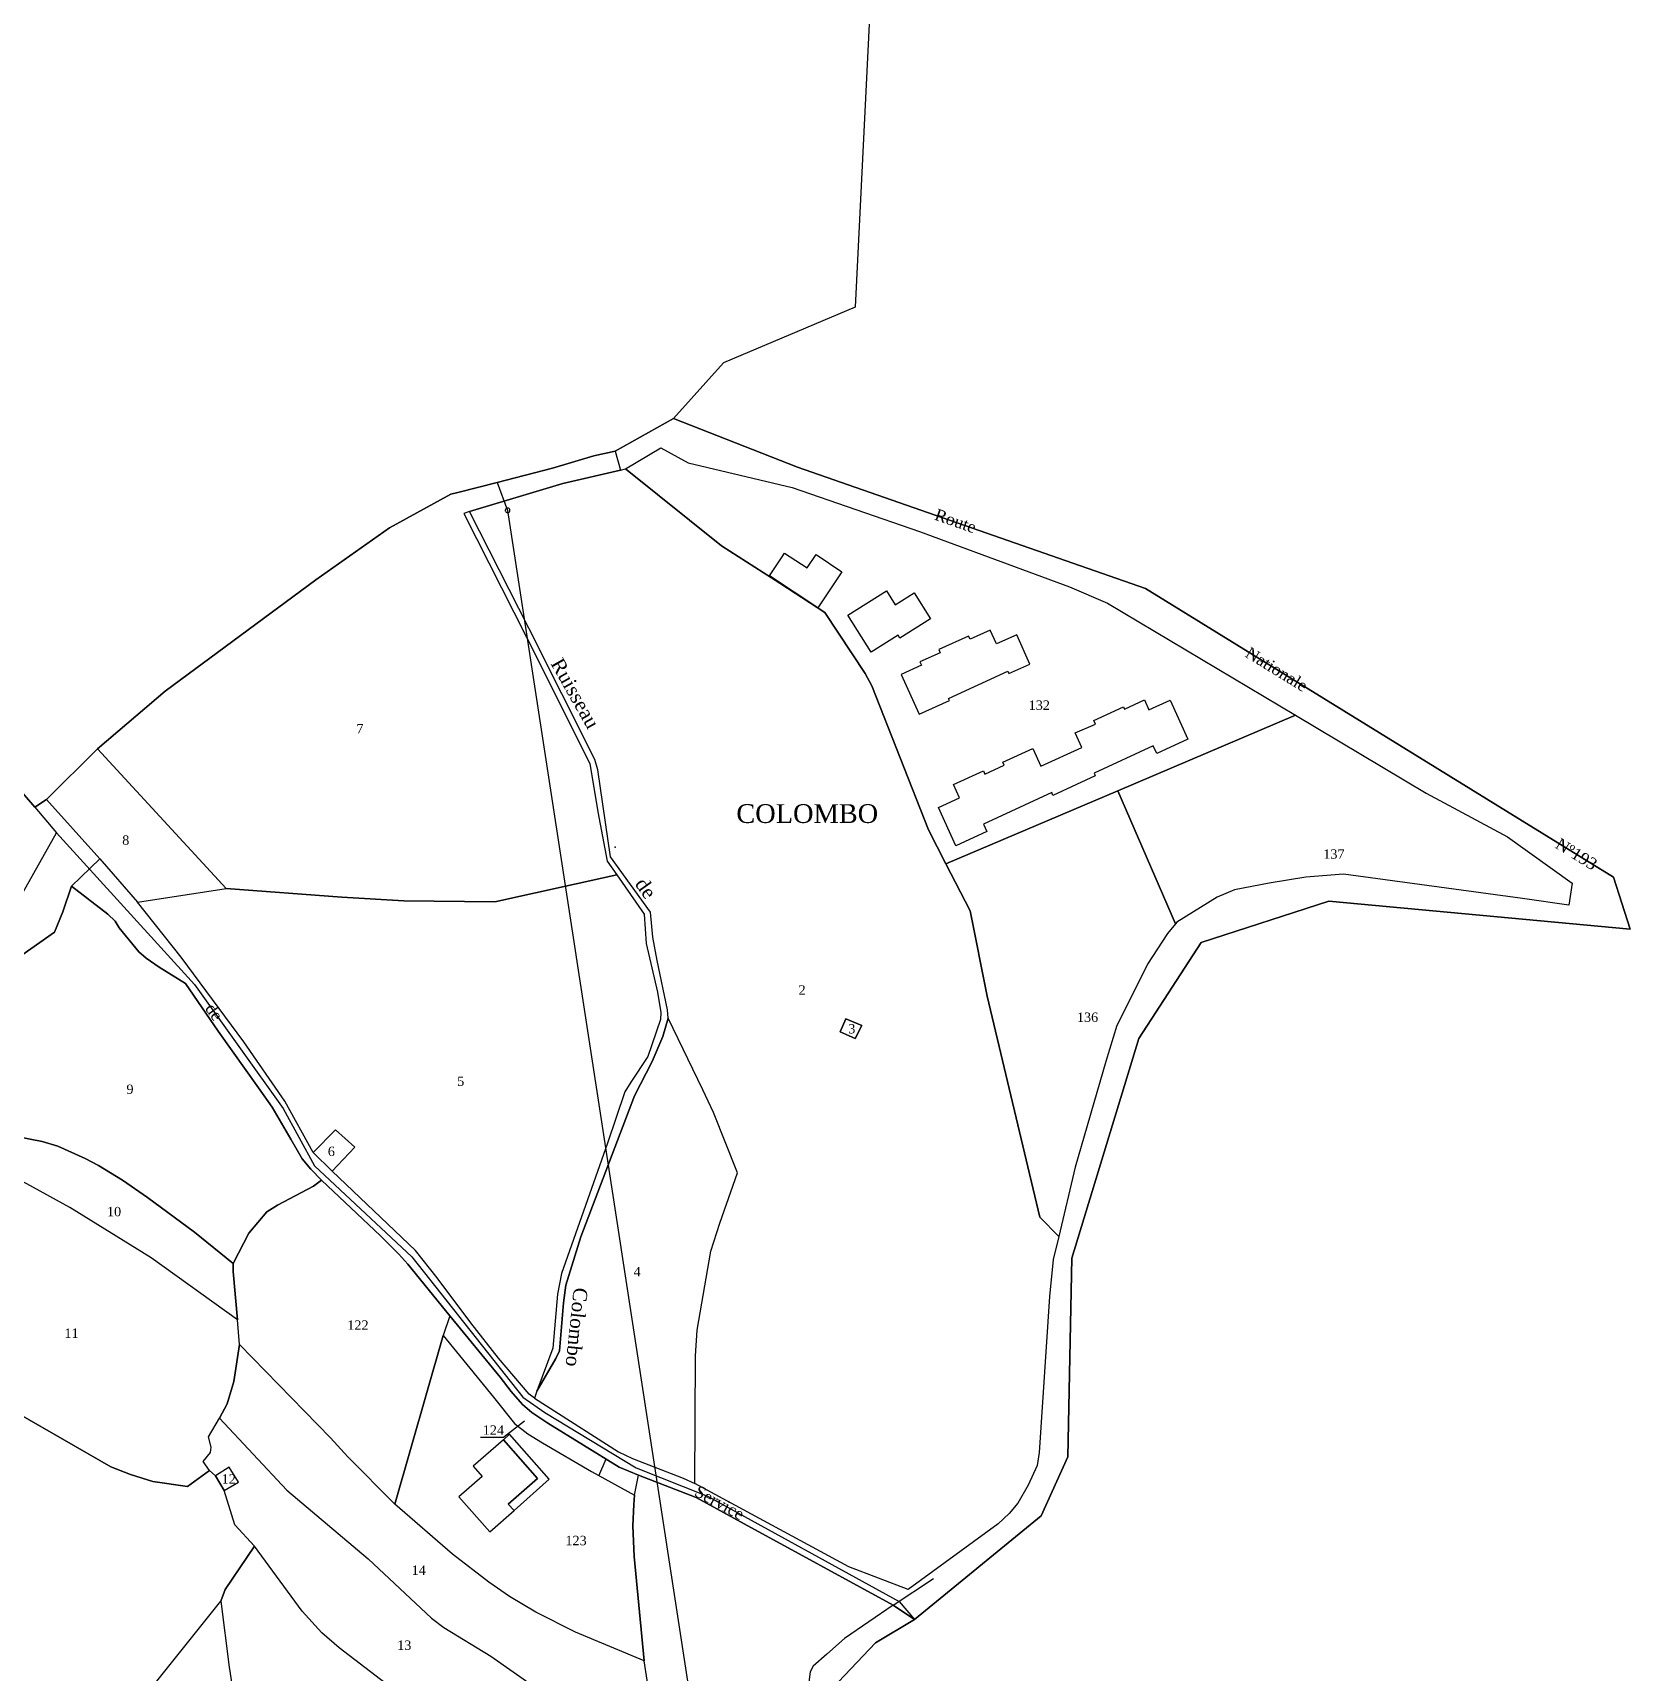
# Model space of a CAD drawing. Extents: x 1207496 to 1208273, y 6152107 to 6153235.
# Drawn here: x 1207932.4 to 1208272.7, y 6152472.8 to 6152822 of the extents above; entities that cross this region are included whole.
import ezdxf

# ---------------------------------------------------------------- set-up
doc = ezdxf.new("R2010")
doc.units = 0
doc.linetypes.add('CONTINU', pattern=[0])
doc.layers.get('0').update_dxf_attribs({"linetype": 'CONTINU'})
for name, color, linetype in [('1FLECHEFL', 7, 'CONTINU'), ('1LIEUDIT', 7, 'CONTINU'), ('1PARCELLE', 7, 'CONTINU'), ('1SECTION', 7, 'CONTINU'), ('1SUBDSECT', 7, 'CONTINU'), ('1TRONFLUV', 7, 'CONTINU'), ('1TROUPARCELLE', 7, 'CONTINU'), ('1ZONCOMM', 7, 'CONTINU'), ('3BATIDUR', 7, 'CONTINU'), ('3BATILEGER', 7, 'CONTINU'), ('3BORNE', 7, 'CONTINU'), ('3FISCLINE', 7, 'CONTINUOUS'), ('3FLECHEPAR', 7, 'CONTINU'), ('3GAZODUC', 7, 'CONTINU'), ('3LIEUDITTEX', 7, 'CONTINU'), ('3PARCELLETEX', 7, 'CONTINU'), ('3SENTIER', 7, 'CONTINU'), ('3TRONFLUVTEX', 7, 'CONTINU'), ('3ZONCOMMTEX', 7, 'CONTINU')]:
    doc.layers.add(name, color=color, linetype=linetype)
doc.styles.get("Standard").update_dxf_attribs({"font": 'Times New Roman'})

# ---------------------------------------------------------------- blocks, each defined once
blk = doc.blocks.new('BORLIPRO')
blk.add_lwpolyline([(-0.07, 0.5), (-0.19, 0.47), (-0.31, 0.4), (-0.4, 0.31), (-0.47, 0.19), (-0.5, 0.07), (-0.5, -0.07), (-0.47, -0.19), (-0.4, -0.31), (-0.31, -0.4), (-0.19, -0.47), (-0.07, -0.5), (0.07, -0.5), (0.19, -0.47), (0.31, -0.4), (0.4, -0.31), (0.47, -0.19), (0.5, -0.07), (0.5, 0.07), (0.47, 0.19), (0.4, 0.31), (0.31, 0.4), (0.19, 0.47), (0.07, 0.5)], close=True)
blk = doc.blocks.new('FLECHRU1')
blk.add_point((0, 0))

msp = doc.modelspace()

# ---------------------------------------------------------------- linework, layer by layer
at = {"layer": '1LIEUDIT'}
msp.add_lwpolyline([(1208115.69, 6152487.04), (1208120.21, 6152484.03), (1208147.2, 6152506.13), (1208152.89, 6152518.7), (1208153.74, 6152561.02), (1208168.05, 6152607.79), (1208181.3, 6152628.23), (1208208.5, 6152637.02), (1208272.68, 6152631.04), (1208269.15, 6152642.18), (1208169.44, 6152703.63), (1208095.33, 6152729.45), (1208068.94, 6152739.84), (1208056.51, 6152732.9), (1208051.93, 6152731.88), (1208043.15, 6152729.27), (1208031.35, 6152726.24), (1208023, 6152724.12), (1208021.51, 6152723.7), (1208008.4, 6152716.54), (1207992.75, 6152705.47), (1207960.63, 6152681.76), (1207946.2, 6152669.51), (1207935.4, 6152658.7), (1207946.74, 6152646.02), (1207940.66, 6152640.2), (1207948.43, 6152634.26), (1207950.01, 6152632.76), (1207950.87, 6152631.33), (1207955.06, 6152626.24), (1207956.6, 6152624.92), (1207959.35, 6152622.96), (1207964.99, 6152619.48), (1207971.94, 6152609.36), (1207980.55, 6152597.25), (1207983.45, 6152593.18), (1207987.44, 6152586.34), (1207989.83, 6152582.15), (1207991.64, 6152579.94), (1207993.96, 6152577.61), (1208006.52, 6152565.72), (1208010.43, 6152561.86), (1208012.32, 6152559.7), (1208021.28, 6152548.71), (1208031.99, 6152535.62), (1208034.32, 6152532.61), (1208036.76, 6152529.78), (1208038.71, 6152528.11), (1208042.14, 6152525.86), (1208057.34, 6152516.5), (1208061.47, 6152514.79), (1208073.72, 6152510.03), (1208083.94, 6152504.42), (1208115.69, 6152487.04)], close=True, dxfattribs=at)
for points in [[(1207928.92, 6152624.66), (1207937.07, 6152630.45), (1207938.82, 6152634.76), (1207940.66, 6152640.2), (1207946.74, 6152646.02), (1207946.74, 6152646.02), (1207935.4, 6152658.7), (1207932.91, 6152657.05), (1207920.43, 6152671.38)], [(1208104.06, 6152470.73), (1208111.92, 6152479.06), (1208120.21, 6152484.03), (1208115.69, 6152487.04), (1208115.69, 6152487.04), (1208083.94, 6152504.42), (1208073.72, 6152510.03), (1208061.47, 6152514.79), (1208057.34, 6152516.5), (1208042.14, 6152525.86), (1208038.71, 6152528.11), (1208036.76, 6152529.78), (1208034.32, 6152532.61), (1208031.99, 6152535.62), (1208021.28, 6152548.71), (1208012.32, 6152559.7), (1208010.43, 6152561.86), (1208006.52, 6152565.72), (1207993.96, 6152577.61), (1207991.64, 6152579.94), (1207989.83, 6152582.15), (1207987.44, 6152586.34), (1207983.45, 6152593.18), (1207980.55, 6152597.25), (1207971.94, 6152609.36), (1207964.99, 6152619.48), (1207959.35, 6152622.96), (1207956.6, 6152624.92), (1207955.06, 6152626.24), (1207950.87, 6152631.33), (1207950.01, 6152632.76), (1207948.43, 6152634.26), (1207940.66, 6152640.2), (1207938.82, 6152634.76), (1207937.07, 6152630.45), (1207928.92, 6152624.66)]]:
    msp.add_lwpolyline(points, dxfattribs=at)
at = {"layer": '1PARCELLE'}
for points in [[(1208056.87, 6152642.64), (1208030.89, 6152636.89), (1208011.5, 6152637.12), (1207998.29, 6152637.85), (1207973.63, 6152639.71), (1207946.2, 6152669.51), (1207960.63, 6152681.76), (1207992.75, 6152705.47), (1208008.4, 6152716.54), (1208021.51, 6152723.7), (1208023, 6152724.12), (1208031.35, 6152726.24), (1208043.15, 6152729.27), (1208051.93, 6152731.88), (1208056.51, 6152732.9), (1208057.6, 6152728.86), (1208045.32, 6152726.01), (1208025.45, 6152720.04), (1208024.29, 6152719.62), (1208037.62, 6152693.25), (1208051.12, 6152666.39), (1208052.81, 6152656.05), (1208054.75, 6152645.54), (1208056.87, 6152642.64)], [(1208126.91, 6152644.96), (1208123.24, 6152652.25), (1208111.14, 6152682.9), (1208109.73, 6152685.56), (1208101.12, 6152698.5), (1208091.56, 6152704.8), (1208079.16, 6152712.74), (1208058.71, 6152729.14), (1208066.25, 6152733.62), (1208072.05, 6152730.42), (1208094.22, 6152725.15), (1208121.28, 6152715.79), (1208153.29, 6152704), (1208161.33, 6152700.5), (1208201.36, 6152676.65), (1208163.53, 6152660.55), (1208126.91, 6152644.96)], [(1208106.26, 6152495.23), (1208073.46, 6152512.95), (1208073.63, 6152540.16), (1208073.96, 6152545.65), (1208076.88, 6152562.47), (1208078.76, 6152568.43), (1208082.54, 6152579.18), (1208077.41, 6152592.05), (1208075.18, 6152596.82), (1208067.77, 6152612.11), (1208067.62, 6152613.86), (1208065.4, 6152624.4), (1208064.49, 6152629.36), (1208064, 6152634.72), (1208055.48, 6152646.5), (1208052.79, 6152665.04), (1208052.19, 6152667.18), (1208038.11, 6152695.18), (1208025.45, 6152720.04), (1208045.32, 6152726.01), (1208057.6, 6152728.86), (1208058.71, 6152729.14), (1208079.16, 6152712.74), (1208091.56, 6152704.8), (1208101.12, 6152698.5), (1208109.73, 6152685.56), (1208111.14, 6152682.9), (1208123.24, 6152652.25), (1208126.91, 6152644.96), (1208132.07, 6152634.98), (1208135.7, 6152616.83), (1208146.95, 6152569.75), (1208150.95, 6152565.6), (1208149.81, 6152560.7), (1208149.03, 6152552.8), (1208146.78, 6152519.61), (1208146.34, 6152516.81), (1208144.45, 6152512.65), (1208142.24, 6152508.82), (1208140.44, 6152506.61), (1208138.05, 6152504.37), (1208118.86, 6152490.43), (1208106.26, 6152495.23)], [(1208163.53, 6152660.55), (1208201.36, 6152676.65), (1208229.22, 6152660.04), (1208246.58, 6152650.73), (1208260.32, 6152640.85), (1208259.58, 6152636.21), (1208249.71, 6152637.57), (1208211.6, 6152642.8), (1208203.59, 6152642.12), (1208195.81, 6152640.9), (1208188.38, 6152639.46), (1208184.72, 6152637.92), (1208176.11, 6152632.57), (1208175.81, 6152632.21), (1208163.53, 6152660.55)], [(1207954.78, 6152636.79), (1207973.63, 6152639.71), (1207946.2, 6152669.51), (1207935.4, 6152658.7), (1207946.74, 6152646.02), (1207954.78, 6152636.79)], [(1208146.95, 6152569.75), (1208135.7, 6152616.83), (1208132.07, 6152634.98), (1208126.91, 6152644.96), (1208163.53, 6152660.55), (1208175.81, 6152632.21), (1208174.12, 6152630.18), (1208169.88, 6152623.62), (1208166.17, 6152616.15), (1208163.35, 6152610.52), (1208161.02, 6152602.91), (1208154.45, 6152580.4), (1208150.95, 6152565.6), (1208146.95, 6152569.75)], [(1207996.18, 6152579.54), (1208001.05, 6152584.66), (1207996.89, 6152588.34), (1207992.19, 6152583.52), (1207986.12, 6152594.43), (1207977.41, 6152607.09), (1207964.08, 6152625.07), (1207954.78, 6152636.79), (1207973.63, 6152639.71), (1207998.29, 6152637.85), (1208011.5, 6152637.12), (1208030.89, 6152636.89), (1208056.87, 6152642.64), (1208062.67, 6152634.23), (1208063.08, 6152628.05), (1208065.51, 6152617.68), (1208066.21, 6152613.32), (1208066.15, 6152611.81), (1208063.48, 6152603.97), (1208059.79, 6152598.49), (1208058.57, 6152596.42), (1208054.88, 6152585.45), (1208045.05, 6152557.73), (1208044.18, 6152553.34), (1208043.18, 6152541.84), (1208039.84, 6152532.64), (1208039.32, 6152531.18), (1208038.16, 6152532.01), (1208031.63, 6152539.66), (1208025.74, 6152547.22), (1208018.56, 6152556.82), (1208013.95, 6152562.61), (1207996.18, 6152579.54)], [(1208039.84, 6152532.64), (1208039.32, 6152531.18), (1208057.17, 6152519.72), (1208060.21, 6152518.28), (1208070.94, 6152514.13), (1208073.46, 6152512.95), (1208073.63, 6152540.16), (1208073.96, 6152545.65), (1208076.88, 6152562.47), (1208078.76, 6152568.43), (1208082.54, 6152579.18), (1208077.41, 6152592.05), (1208075.18, 6152596.82), (1208067.77, 6152612.11), (1208066.66, 6152608.23), (1208064.38, 6152602.91), (1208060.58, 6152595.53), (1208049.19, 6152565.55), (1208045.96, 6152555.25), (1208045.46, 6152551.46), (1208044.63, 6152541.25), (1208043.88, 6152539.62), (1208039.84, 6152532.64)], [(1208109.01, 6152610.56), (1208105.6, 6152611.97), (1208104.41, 6152609.22), (1208107.63, 6152607.76), (1208109.01, 6152610.56)], [(1207975.15, 6152559.88), (1207975.15, 6152558.17), (1207976.03, 6152547.83), (1207957.69, 6152561.08), (1207940.34, 6152571.79), (1207931.21, 6152576.8), (1207924.23, 6152580.21), (1207919.64, 6152582.12), (1207914.6, 6152583.63), (1207918.97, 6152591.09), (1207923.12, 6152588.04), (1207934.46, 6152585.87), (1207937.8, 6152584.83), (1207943.59, 6152582.22), (1207946.45, 6152580.7), (1207951.54, 6152577.59), (1207956.88, 6152573.93), (1207966.9, 6152566.5), (1207975.15, 6152559.88)], [(1207996.18, 6152579.54), (1207992.19, 6152583.52), (1207996.89, 6152588.34), (1208001.05, 6152584.66), (1207996.18, 6152579.54)], [(1208009.59, 6152508.6), (1207999.53, 6152518.69), (1207995.87, 6152522.73), (1207976.49, 6152542.57), (1207976.03, 6152547.83), (1207975.15, 6152558.17), (1207975.15, 6152559.88), (1207978.48, 6152566.3), (1207982.3, 6152570.88), (1207984.58, 6152572.29), (1207992.23, 6152576.33), (1207993.96, 6152577.61), (1208006.52, 6152565.72), (1208010.43, 6152561.86), (1208012.32, 6152559.7), (1208021.28, 6152548.71), (1208019.88, 6152544.49), (1208009.59, 6152508.6)], [(1208021.28, 6152548.71), (1208019.88, 6152544.49), (1208030.55, 6152531.4), (1208035.08, 6152525.76), (1208037.91, 6152523.53), (1208040.98, 6152521.62), (1208051.45, 6152515.51), (1208060.64, 6152510.53), (1208061.47, 6152514.79), (1208057.34, 6152516.5), (1208042.14, 6152525.86), (1208038.71, 6152528.11), (1208036.76, 6152529.78), (1208034.32, 6152532.61), (1208031.99, 6152535.62), (1208021.28, 6152548.71)], [(1207972.2, 6152526.93), (1207986.55, 6152511.59), (1208003.9, 6152496.91), (1208017.38, 6152484.31), (1208019.97, 6152482.33), (1208030, 6152476.23), (1208044.3, 6152466.16), (1208050.08, 6152464.18), (1208058.37, 6152461.79), (1208064.64, 6152460.35), (1208064.6, 6152462.88), (1208062.67, 6152475.23), (1208048.05, 6152481.32), (1208039.61, 6152485.58), (1208033.98, 6152488.9), (1208029.57, 6152491.99), (1208021.86, 6152497.9), (1208009.59, 6152508.6), (1207999.53, 6152518.69), (1207995.87, 6152522.73), (1207976.49, 6152542.57), (1207975.28, 6152534.69), (1207973.82, 6152529.97), (1207972.2, 6152526.93)], [(1208062.67, 6152475.23), (1208048.05, 6152481.32), (1208039.61, 6152485.58), (1208033.98, 6152488.9), (1208029.57, 6152491.99), (1208021.86, 6152497.9), (1208009.59, 6152508.6), (1208019.88, 6152544.49), (1208030.55, 6152531.4), (1208035.08, 6152525.76), (1208037.91, 6152523.53), (1208040.98, 6152521.62), (1208051.45, 6152515.51), (1208060.64, 6152510.53), (1208060.43, 6152508.54), (1208060.23, 6152503.95), (1208060.54, 6152497.45), (1208062.67, 6152475.23)], [(1207973.18, 6152511.47), (1207976.28, 6152513.3), (1207974.31, 6152516.47), (1207971.33, 6152514.6), (1207973.18, 6152511.47)], [(1208039.31, 6152446.55), (1208025.3, 6152456.82), (1207997.7, 6152477.95), (1207994.04, 6152481.14), (1207989.85, 6152485.81), (1207979.64, 6152499.63), (1207973.39, 6152490.42), (1207972.53, 6152487.94), (1207974.3, 6152473.86), (1207976, 6152462.99), (1207987.5, 6152463.34), (1207991.08, 6152464.38), (1207994.3, 6152465.83), (1207999.15, 6152452.94), (1208005.89, 6152436.15), (1208015.77, 6152412.39), (1208034.76, 6152407.99), (1208033.85, 6152417.59), (1208034.36, 6152425.2), (1208034.95, 6152430.55), (1208037.63, 6152438.48), (1208039.31, 6152446.55)], [(1207989.23, 6152392.52), (1207970.09, 6152377.78), (1207952.48, 6152363.73), (1207924.21, 6152427.65), (1207972.53, 6152487.94), (1207974.3, 6152473.86), (1207976, 6152462.99), (1207979.2, 6152447.29), (1207989.23, 6152392.52)]]:
    msp.add_lwpolyline(points, close=True, dxfattribs=at)
for points in [[(1207928.92, 6152624.66), (1207937.07, 6152630.45), (1207938.82, 6152634.76), (1207940.66, 6152640.2), (1207948.43, 6152634.26), (1207950.01, 6152632.76), (1207950.87, 6152631.33), (1207955.06, 6152626.24), (1207956.6, 6152624.92), (1207959.35, 6152622.96), (1207964.99, 6152619.48), (1207971.94, 6152609.36), (1207980.55, 6152597.25), (1207983.45, 6152593.18), (1207987.44, 6152586.34), (1207989.83, 6152582.15), (1207991.64, 6152579.94), (1207993.96, 6152577.61), (1207993.96, 6152577.61), (1207992.23, 6152576.33), (1207984.58, 6152572.29), (1207982.3, 6152570.88), (1207978.48, 6152566.3), (1207975.15, 6152559.88), (1207966.9, 6152566.5), (1207956.88, 6152573.93), (1207951.54, 6152577.59), (1207946.45, 6152580.7), (1207943.59, 6152582.22), (1207937.8, 6152584.83), (1207934.46, 6152585.87), (1207923.12, 6152588.04)], [(1207929.37, 6152527.91), (1207949.04, 6152516.54), (1207953.25, 6152514.91), (1207958.05, 6152513.44), (1207965.38, 6152512.33), (1207970.11, 6152515.77), (1207970.11, 6152515.77), (1207968.77, 6152517.65), (1207970.28, 6152519.6), (1207970.41, 6152520.69), (1207969.89, 6152522.94), (1207972.2, 6152526.93), (1207973.82, 6152529.97), (1207975.28, 6152534.69), (1207976.49, 6152542.57), (1207976.03, 6152547.83), (1207957.69, 6152561.08), (1207940.34, 6152571.79), (1207931.21, 6152576.8)], [(1207929.5, 6152355.43), (1207952.48, 6152363.73), (1207924.21, 6152427.65), (1207972.53, 6152487.94), (1207973.39, 6152490.42), (1207979.64, 6152499.63), (1207979.64, 6152499.63), (1207975.51, 6152504.17), (1207973.18, 6152511.47), (1207971.33, 6152514.6), (1207970.11, 6152515.77), (1207965.38, 6152512.33), (1207958.05, 6152513.44), (1207953.25, 6152514.91), (1207949.04, 6152516.54), (1207929.37, 6152527.91)], [(1208025.3, 6152456.82), (1207997.7, 6152477.95), (1207994.04, 6152481.14), (1207989.85, 6152485.81), (1207979.64, 6152499.63), (1207975.51, 6152504.17), (1207973.18, 6152511.47), (1207976.28, 6152513.3), (1207974.31, 6152516.47), (1207971.33, 6152514.6), (1207970.11, 6152515.77), (1207968.77, 6152517.65), (1207970.28, 6152519.6), (1207970.41, 6152520.69), (1207969.89, 6152522.94), (1207972.2, 6152526.93), (1207986.55, 6152511.59), (1208003.9, 6152496.91), (1208017.38, 6152484.31), (1208019.97, 6152482.33), (1208030, 6152476.23), (1208044.3, 6152466.16)], [(1208064.6, 6152462.88), (1208062.67, 6152475.23), (1208060.54, 6152497.45), (1208060.23, 6152503.95), (1208060.43, 6152508.54), (1208060.64, 6152510.53), (1208061.47, 6152514.79), (1208073.72, 6152510.03), (1208083.94, 6152504.42), (1208115.69, 6152487.04), (1208105.3, 6152479.99), (1208101.6, 6152476.61), (1208098.67, 6152474.08), (1208098.02, 6152472.9), (1208097.66, 6152470.09)]]:
    msp.add_lwpolyline(points, dxfattribs=at)
at = {"layer": '1SECTION'}
msp.add_lwpolyline([(1207920.43, 6152671.38), (1207932.91, 6152657.05), (1207935.4, 6152658.7), (1207946.2, 6152669.51), (1207960.63, 6152681.76), (1207992.75, 6152705.47), (1208008.4, 6152716.54), (1208021.51, 6152723.7), (1208023, 6152724.12), (1208031.35, 6152726.24), (1208043.15, 6152729.27), (1208051.93, 6152731.88), (1208056.51, 6152732.9), (1208068.94, 6152739.84), (1208095.33, 6152729.45), (1208169.44, 6152703.63), (1208269.15, 6152642.18), (1208272.68, 6152631.04), (1208208.5, 6152637.02), (1208181.3, 6152628.23), (1208168.05, 6152607.79), (1208153.74, 6152561.02), (1208152.89, 6152518.7), (1208147.2, 6152506.13), (1208120.21, 6152484.03), (1208111.92, 6152479.06), (1208104.06, 6152470.73)], dxfattribs=at)
at = {"layer": '1SUBDSECT'}
msp.add_lwpolyline([(1207920.43, 6152671.38), (1207932.91, 6152657.05), (1207935.4, 6152658.7), (1207946.2, 6152669.51), (1207960.63, 6152681.76), (1207992.75, 6152705.47), (1208008.4, 6152716.54), (1208021.51, 6152723.7), (1208023, 6152724.12), (1208031.35, 6152726.24), (1208043.15, 6152729.27), (1208051.93, 6152731.88), (1208056.51, 6152732.9), (1208068.94, 6152739.84), (1208095.33, 6152729.45), (1208169.44, 6152703.63), (1208269.15, 6152642.18), (1208272.68, 6152631.04), (1208208.5, 6152637.02), (1208181.3, 6152628.23), (1208168.05, 6152607.79), (1208153.74, 6152561.02), (1208152.89, 6152518.7), (1208147.2, 6152506.13), (1208120.21, 6152484.03), (1208111.92, 6152479.06), (1208104.06, 6152470.73)], dxfattribs=at)
at = {"layer": '1TRONFLUV'}
msp.add_lwpolyline([(1208039.84, 6152532.64), (1208043.88, 6152539.62), (1208044.63, 6152541.25), (1208045.46, 6152551.46), (1208045.96, 6152555.25), (1208049.19, 6152565.55), (1208060.58, 6152595.53), (1208064.38, 6152602.91), (1208066.66, 6152608.23), (1208067.77, 6152612.11), (1208067.62, 6152613.86), (1208065.4, 6152624.4), (1208064.49, 6152629.36), (1208064, 6152634.72), (1208055.48, 6152646.5), (1208052.79, 6152665.04), (1208052.19, 6152667.18), (1208038.11, 6152695.18), (1208025.45, 6152720.04), (1208024.29, 6152719.62), (1208037.62, 6152693.25), (1208051.12, 6152666.39), (1208052.81, 6152656.05), (1208054.75, 6152645.54), (1208056.87, 6152642.64), (1208062.67, 6152634.23), (1208063.08, 6152628.05), (1208065.51, 6152617.68), (1208066.21, 6152613.32), (1208066.15, 6152611.81), (1208063.48, 6152603.97), (1208059.79, 6152598.49), (1208058.57, 6152596.42), (1208054.88, 6152585.45), (1208045.05, 6152557.73), (1208044.18, 6152553.34), (1208043.18, 6152541.84), (1208039.84, 6152532.64)], close=True, dxfattribs=at)
at = {"layer": '1TROUPARCELLE'}
msp.add_lwpolyline([(1208104.41, 6152609.22), (1208105.6, 6152611.97), (1208109.01, 6152610.56), (1208107.63, 6152607.76), (1208104.41, 6152609.22)], close=True, dxfattribs=at)
at = {"layer": '1ZONCOMM'}
for points in [[(1208118.57, 6152984.8), (1208107.63, 6152763.56), (1208079.58, 6152751.73), (1208068.94, 6152739.84)], [(1208118.57, 6152984.8), (1208107.63, 6152763.56), (1208079.58, 6152751.73), (1208068.94, 6152739.84)], [(1208118.57, 6152984.8), (1208107.63, 6152763.56), (1208079.58, 6152751.73), (1208068.94, 6152739.84)], [(1208118.57, 6152984.8), (1208107.63, 6152763.56), (1208079.58, 6152751.73), (1208068.94, 6152739.84)], [(1208118.57, 6152984.8), (1208107.63, 6152763.56), (1208079.58, 6152751.73), (1208068.94, 6152739.84)], [(1208118.57, 6152984.8), (1208107.63, 6152763.56), (1208079.58, 6152751.73), (1208068.94, 6152739.84)], [(1208068.94, 6152739.84), (1208095.33, 6152729.45), (1208169.44, 6152703.63), (1208269.15, 6152642.18), (1208272.68, 6152631.04)], [(1208068.94, 6152739.84), (1208095.33, 6152729.45), (1208169.44, 6152703.63), (1208269.15, 6152642.18), (1208272.68, 6152631.04)], [(1208068.94, 6152739.84), (1208095.33, 6152729.45), (1208169.44, 6152703.63), (1208269.15, 6152642.18), (1208272.68, 6152631.04)], [(1208068.94, 6152739.84), (1208095.33, 6152729.45), (1208169.44, 6152703.63), (1208269.15, 6152642.18), (1208272.68, 6152631.04)], [(1207920.43, 6152671.38), (1207932.91, 6152657.05), (1207937.53, 6152651.62), (1207966.88, 6152619.3), (1207985.77, 6152592.84), (1207992.43, 6152580.64), (1208013.21, 6152561.28), (1208036.81, 6152531.35), (1208041.54, 6152528.12), (1208060.99, 6152516.35), (1208076.17, 6152510.29), (1208116.95, 6152487.88), (1208120.21, 6152484.03)], [(1207920.43, 6152671.38), (1207932.91, 6152657.05), (1207937.53, 6152651.62), (1207966.88, 6152619.3), (1207985.77, 6152592.84), (1207992.43, 6152580.64), (1208013.21, 6152561.28), (1208036.81, 6152531.35), (1208041.54, 6152528.12), (1208060.99, 6152516.35), (1208076.17, 6152510.29), (1208116.95, 6152487.88), (1208120.21, 6152484.03)], [(1207920.43, 6152671.38), (1207932.91, 6152657.05), (1207937.53, 6152651.62), (1207966.88, 6152619.3), (1207985.77, 6152592.84), (1207992.43, 6152580.64), (1208013.21, 6152561.28), (1208036.81, 6152531.35), (1208041.54, 6152528.12), (1208060.99, 6152516.35), (1208076.17, 6152510.29), (1208116.95, 6152487.88), (1208120.21, 6152484.03)], [(1207812.06, 6152441.48), (1207822.23, 6152438.69), (1207828.86, 6152439.95), (1207839.61, 6152446.84), (1207856.44, 6152463.72), (1207867.1, 6152478.42), (1207888.62, 6152490.58), (1207913.97, 6152528.85), (1207908.11, 6152533.24), (1207910.44, 6152549.99), (1207902.77, 6152565.39), (1207912.68, 6152587.87), (1207913.26, 6152595.85), (1207916.87, 6152614.97), (1207937.53, 6152651.62)]]:
    msp.add_lwpolyline(points, dxfattribs=at)
at = {"layer": '3BATIDUR'}
for points in [[(1208089.34, 6152706.3), (1208092.07, 6152710.41), (1208092.59, 6152711.19), (1208097.39, 6152708.03), (1208099.33, 6152710.86), (1208104.79, 6152707.22), (1208099.62, 6152699.49), (1208089.34, 6152706.3)], [(1208111.02, 6152690.07), (1208106.07, 6152697.96), (1208114.29, 6152703.11), (1208116.12, 6152700.19), (1208120.14, 6152702.71), (1208123.63, 6152697.14), (1208117.15, 6152693.08), (1208116.77, 6152693.67), (1208111.02, 6152690.07)], [(1208144.82, 6152687.51), (1208142.02, 6152693.76), (1208137.7, 6152691.82), (1208136.37, 6152694.76), (1208132.07, 6152692.82), (1208131.75, 6152693.48), (1208125.41, 6152690.63), (1208125.72, 6152689.93), (1208121.4, 6152687.98), (1208121.71, 6152687.29), (1208117.42, 6152685.35), (1208121.27, 6152676.87), (1208127.7, 6152679.79), (1208127.5, 6152680.24), (1208140.14, 6152686), (1208140.36, 6152685.53), (1208144.82, 6152687.51)], [(1208129.08, 6152648.84), (1208125.33, 6152656.98), (1208129.83, 6152659.03), (1208128.54, 6152661.86), (1208134.93, 6152664.8), (1208135.25, 6152664.11), (1208139.36, 6152665.98), (1208139.05, 6152666.66), (1208145.46, 6152669.57), (1208147.17, 6152665.8), (1208155.89, 6152669.76), (1208154.43, 6152672.86), (1208158.76, 6152674.76), (1208158.42, 6152675.52), (1208164.78, 6152678.4), (1208164.99, 6152677.95), (1208169.2, 6152679.89), (1208170.18, 6152677.76), (1208174.68, 6152679.84), (1208178.49, 6152671.57), (1208171.85, 6152668.52), (1208171.11, 6152670.09), (1208158.49, 6152664.28), (1208158.75, 6152663.71), (1208149.74, 6152659.56), (1208149.47, 6152660.15), (1208134.93, 6152653.46), (1208135.66, 6152651.89), (1208129.07, 6152648.85), (1208129.08, 6152648.84)], [(1208105.6, 6152611.97), (1208104.41, 6152609.22), (1208107.63, 6152607.76), (1208109.01, 6152610.56), (1208105.6, 6152611.97)], [(1207996.18, 6152579.54), (1207992.19, 6152583.52), (1207996.89, 6152588.34), (1208001.05, 6152584.66), (1207996.18, 6152579.54)], [(1208026.26, 6152516.66), (1208028.15, 6152514.5), (1208023.22, 6152510.16), (1208029.81, 6152502.69), (1208034.95, 6152507.22), (1208033.73, 6152508.61), (1208039.95, 6152514.08), (1208032.67, 6152522.32), (1208026.26, 6152516.66)], [(1207973.18, 6152511.47), (1207976.28, 6152513.3), (1207974.31, 6152516.47), (1207971.33, 6152514.6), (1207973.18, 6152511.47)]]:
    msp.add_lwpolyline(points, close=True, dxfattribs=at)
at = {"layer": '3BATILEGER'}
msp.add_lwpolyline([(1208032.67, 6152522.32), (1208039.95, 6152514.08), (1208033.73, 6152508.61), (1208034.95, 6152507.22), (1208042.44, 6152513.88), (1208033.98, 6152523.47), (1208032.67, 6152522.32)], close=True, dxfattribs=at)
at = {"layer": '3FISCLINE'}
msp.add_lwpolyline([(1208053.03, 6152514.64), (1208054.54, 6152518.23)], dxfattribs=at)
at = {"layer": '3FLECHEPAR'}
msp.add_lwpolyline([(1208027.82, 6152522.86), (1208032.72, 6152522.85), (1208037.21, 6152526.36)], dxfattribs=at)
at = {"layer": '3GAZODUC'}
msp.add_lwpolyline([(1208031.35, 6152726.24), (1208033.57, 6152720.28), (1208072.33, 6152468.12), (1208081.66, 6152405.13), (1208093.63, 6152329.03), (1208152.53, 6152167.12)], dxfattribs=at)
at = {"layer": '3SENTIER'}
msp.add_lwpolyline([(1208115.69, 6152487.04), (1208124.32, 6152492.76)], dxfattribs=at)

# ---------------------------------------------------------------- block references
at = {"layer": '1FLECHEFL', "rotation": 96.1}
msp.add_blockref('FLECHRU1', (1208056.52, 6152648.52), dxfattribs=at)
at = {"layer": '3BORNE'}
msp.add_blockref('BORLIPRO', (1208033.57, 6152720.28), dxfattribs=at)

# ---------------------------------------------------------------- texts
at = {"layer": '3LIEUDITTEX'}
msp.add_text('COLOMBO', height=4, dxfattribs=at).set_placement((1208082.29, 6152653.69))
at = {"layer": '3PARCELLETEX'}
msp.add_text('132', height=2, rotation=360, dxfattribs=at).set_placement((1208144.56, 6152677.79))
for s, p in [('7', (1208001.37, 6152672.77)), ('8', (1207951.5, 6152649.04)), ('137', (1208207.31, 6152646.07)), ('2', (1208095.55, 6152617.13)), ('136', (1208154.84, 6152611.31)), ('3', (1208106.14, 6152608.86)), ('9', (1207952.39, 6152595.97)), ('5', (1208022.85, 6152597.67)), ('6', (1207995.29, 6152582.74)), ('10', (1207948.25, 6152569.91)), ('4', (1208060.41, 6152557.12)), ('11', (1207939.19, 6152544)), ('122', (1207999.44, 6152545.72)), ('124', (1208028.28, 6152523.36)), ('12', (1207972.68, 6152512.96)), ('123', (1208045.89, 6152499.84)), ('14', (1208013.14, 6152493.52)), ('13', (1208010.06, 6152477.54))]:
    msp.add_text(s, height=2, dxfattribs=at).set_placement(p)
at = {"layer": '3TRONFLUVTEX'}
for s, rotation, p in [('Ruisseau', 299.5, (1208042.65, 6152687.68)), ('de', 305.5, (1208060.55, 6152640.68)), ('Colombo', 264, (1208047.69, 6152554.83))]:
    msp.add_text(s, height=3, rotation=rotation, dxfattribs=at).set_placement(p)
at = {"layer": '3ZONCOMMTEX'}
for s, rotation, p in [('Route', 340.8, (1208124.31, 6152718.34)), ('Route', 340.8, (1208124.31, 6152718.34)), ('Route', 340.8, (1208124.31, 6152718.34)), ('Route', 340.8, (1208124.31, 6152718.34)), ('Nationale', 328.5, (1208190.46, 6152689.2)), ('Nationale', 328.5, (1208190.46, 6152689.2)), ('Nationale', 328.5, (1208190.46, 6152689.2)), ('Nationale', 328.5, (1208190.46, 6152689.2)), ('Nº193', 328.5, (1208256.51, 6152648.51)), ('Nº193', 328.5, (1208256.51, 6152648.51)), ('Nº193', 328.5, (1208256.51, 6152648.51)), ('Nº193', 328.5, (1208256.51, 6152648.51)), ('de', 305.7, (1207969.01, 6152614.16)), ('de', 305.7, (1207969.01, 6152614.16)), ('de', 305.7, (1207969.01, 6152614.16)), ('Service', 331.4, (1208073.16, 6152510.52)), ('Service', 331.4, (1208073.16, 6152510.52)), ('Service', 331.4, (1208073.16, 6152510.52))]:
    msp.add_text(s, height=2.5, rotation=rotation, dxfattribs=at).set_placement(p)

doc.saveas('drawing.dxf')
